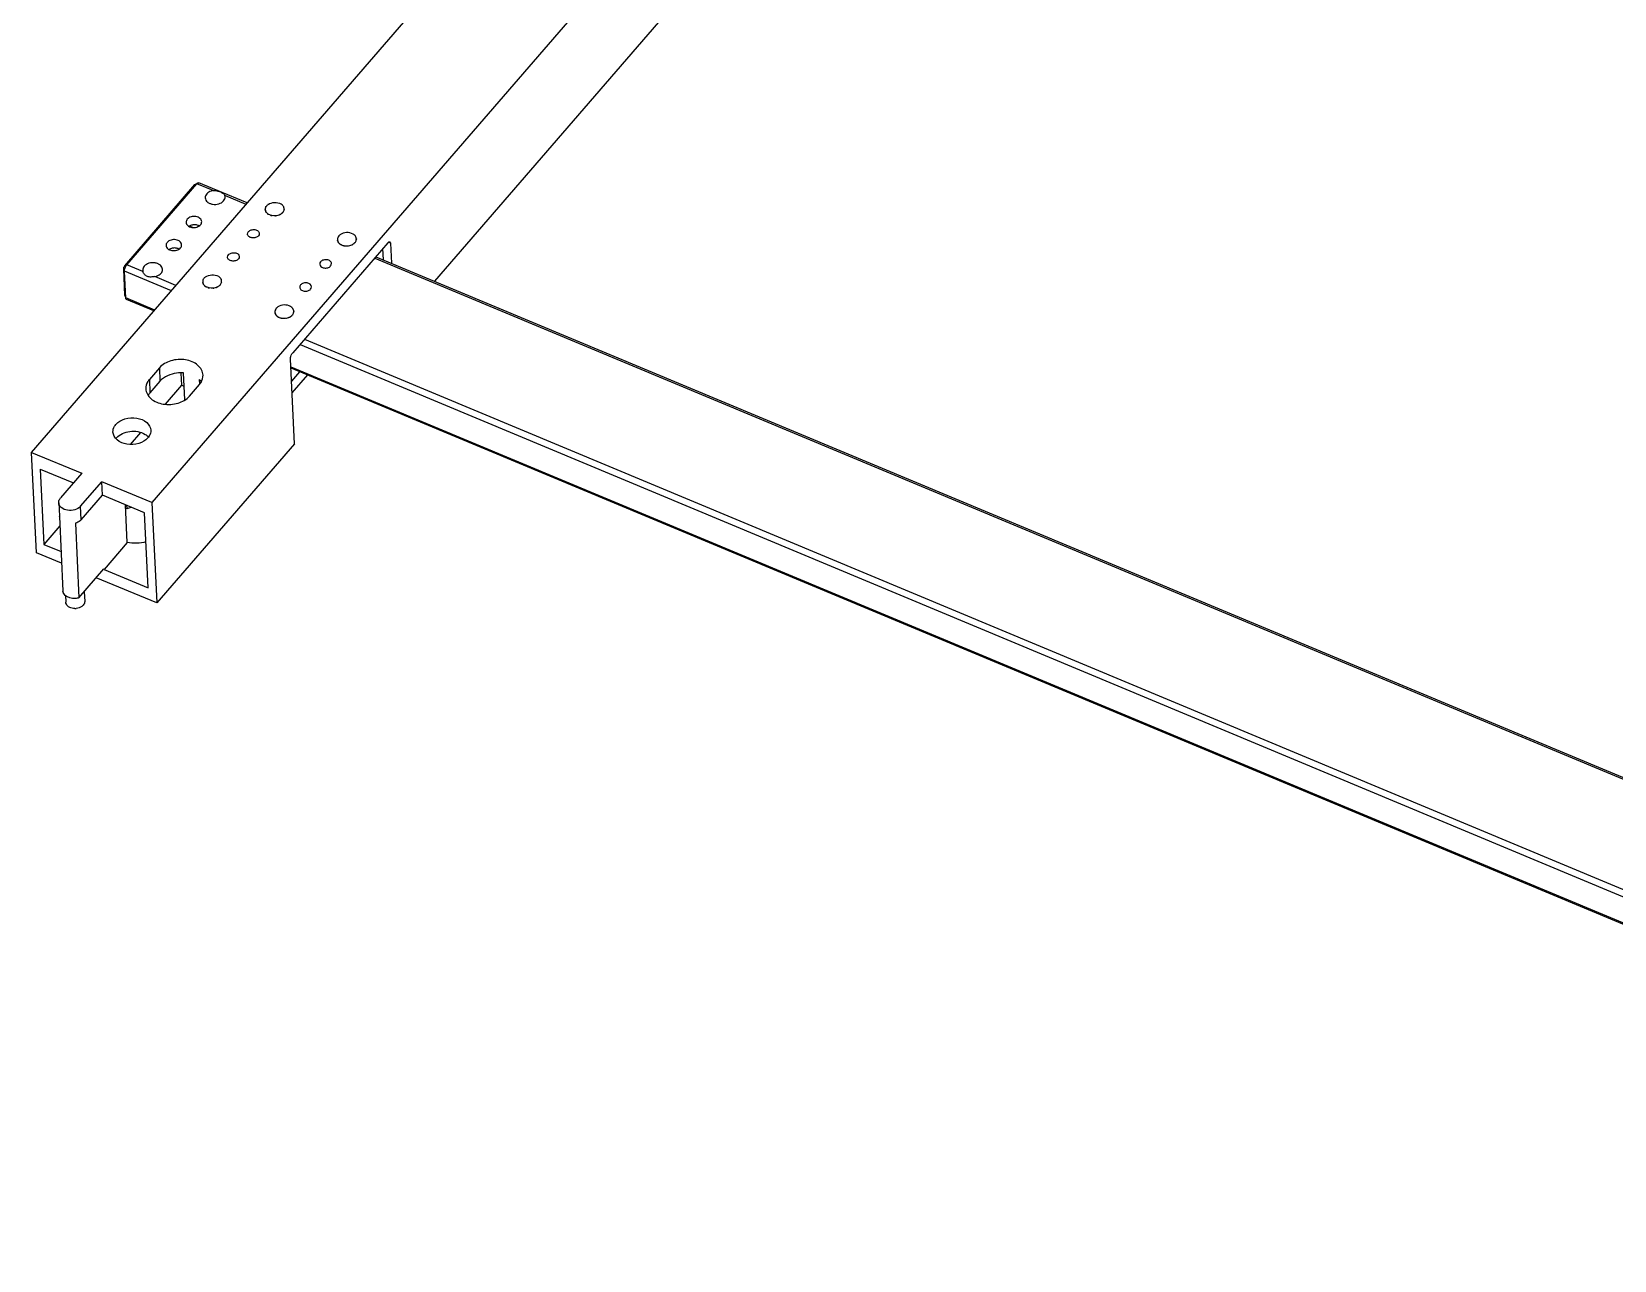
# Model space of a CAD drawing. Header units: millimetres. Extents: x 562 to 17351, y 2396 to 6995.
# Drawn here: x 6222.8 to 6390, y 2899.4 to 3029.3 of the extents above; entities that cross this region are included whole.
import ezdxf

# ---------------------------------------------------------------- set-up
doc = ezdxf.new("R2010")
doc.units = ezdxf.units.MM
doc.layers.add('02___PRT_ALL_AXES', color=7, linetype='Continuous')

msp = doc.modelspace()

# ---------------------------------------------------------------- linework, layer by layer
at = {"color": 7, "linetype": 'Continuous'}
for p, q in [((6222.751, 2984.813), (6400.632, 3190.617)), ((6413.352, 3185.307), (6235.47, 2979.504)), ((6265.36, 3002.898), (6387.402, 3144.096)), ((6232.601, 3004.545), (6240.007, 3013.114)), ((6232.805, 3004.633), (6240.211, 3013.202)), ((6240.007, 3013.114), (6240.211, 3013.202)), ((6240.064, 3013.162), (6240.323, 3013.298)), ((6241.92, 3012.489), (6240.211, 3013.202)), ((6245.535, 3011.175), (6240.42, 3013.31)), ((6247.416, 3010.466), (6247.441, 3010.472)), ((6247.441, 3010.463), (6247.416, 3010.466)), ((6247.419, 3010.435), (6247.444, 3010.442)), ((6247.445, 3010.432), (6247.419, 3010.435)), ((6247.425, 3010.404), (6247.448, 3010.411)), ((6247.45, 3010.402), (6247.425, 3010.404)), ((6247.432, 3010.373), (6247.455, 3010.381)), ((6247.458, 3010.372), (6247.432, 3010.373)), ((6247.441, 3010.342), (6247.464, 3010.351)), ((6247.467, 3010.342), (6247.441, 3010.342)), ((6247.452, 3010.311), (6247.474, 3010.321)), ((6247.478, 3010.312), (6247.452, 3010.311)), ((6247.465, 3010.282), (6247.487, 3010.292)), ((6247.491, 3010.283), (6247.465, 3010.282)), ((6247.48, 3010.252), (6247.501, 3010.263)), ((6247.505, 3010.254), (6247.48, 3010.252)), ((6247.496, 3010.223), (6247.517, 3010.235)), ((6247.522, 3010.226), (6247.496, 3010.223)), ((6247.515, 3010.195), (6247.534, 3010.207)), ((6247.54, 3010.199), (6247.515, 3010.195)), ((6247.66, 3010.04), (6247.675, 3010.055)), ((6247.684, 3010.048), (6247.66, 3010.04)), ((6247.69, 3010.017), (6247.704, 3010.033)), ((6247.713, 3010.026), (6247.69, 3010.017)), ((6247.721, 3009.995), (6247.734, 3010.011)), ((6247.744, 3010.005), (6247.721, 3009.995)), ((6248.098, 3009.838), (6248.1, 3009.856)), ((6248.112, 3009.853), (6248.098, 3009.838)), ((6248.14, 3009.829), (6248.141, 3009.847)), ((6248.538, 3009.81), (6248.529, 3009.827)), ((6248.542, 3009.828), (6248.538, 3009.81)), ((6248.582, 3009.815), (6248.572, 3009.832)), ((6248.585, 3009.833), (6248.582, 3009.815)), ((6248.96, 3009.917), (6248.941, 3009.93)), ((6248.953, 3009.935), (6248.96, 3009.917)), ((6248.998, 3009.935), (6248.978, 3009.947)), ((6248.989, 3009.952), (6248.998, 3009.935)), ((6249.267, 3010.153), (6249.284, 3010.139)), ((6249.308, 3010.166), (6249.283, 3010.171)), ((6249.29, 3010.179), (6249.308, 3010.166)), ((6249.456, 3010.465), (6249.43, 3010.462)), ((6249.432, 3010.471), (6249.456, 3010.465)), ((6249.46, 3010.497), (6249.435, 3010.493)), ((6249.436, 3010.502), (6249.46, 3010.497)), ((6249.438, 3010.564), (6249.463, 3010.56)), ((6249.463, 3010.56), (6249.438, 3010.554)), ((6249.438, 3010.533), (6249.463, 3010.528)), ((6249.463, 3010.528), (6249.438, 3010.524)), ((6239.802, 3008.587), (6239.447, 3008.736)), ((6239.969, 3008.868), (6239.855, 3008.862)), ((6237.853, 3006.419), (6237.739, 3006.414)), ((6260.395, 3006.962), (6250.344, 2995.333)), ((6255.048, 3007.28), (6255.072, 3007.287)), ((6255.073, 3007.277), (6255.048, 3007.28)), ((6255.051, 3007.249), (6255.075, 3007.256)), ((6255.076, 3007.246), (6255.051, 3007.249)), ((6255.056, 3007.218), (6255.08, 3007.225)), ((6255.082, 3007.216), (6255.056, 3007.218)), ((6255.063, 3007.187), (6255.087, 3007.195)), ((6255.089, 3007.186), (6255.063, 3007.187)), ((6255.073, 3007.156), (6255.095, 3007.165)), ((6255.098, 3007.156), (6255.073, 3007.156)), ((6255.084, 3007.125), (6255.106, 3007.135)), ((6255.109, 3007.126), (6255.084, 3007.125)), ((6255.096, 3007.096), (6255.118, 3007.106)), ((6255.122, 3007.097), (6255.096, 3007.096)), ((6255.111, 3007.066), (6255.132, 3007.077)), ((6255.137, 3007.068), (6255.111, 3007.066)), ((6255.128, 3007.037), (6255.148, 3007.049)), ((6255.153, 3007.04), (6255.128, 3007.037)), ((6255.146, 3007.009), (6255.166, 3007.021)), ((6255.172, 3007.013), (6255.146, 3007.009)), ((6255.292, 3006.854), (6255.307, 3006.869)), ((6255.315, 3006.862), (6255.292, 3006.854)), ((6255.322, 3006.831), (6255.336, 3006.847)), ((6255.345, 3006.84), (6255.322, 3006.831)), ((6255.353, 3006.809), (6255.366, 3006.825)), ((6255.375, 3006.819), (6255.353, 3006.809)), ((6255.729, 3006.652), (6255.731, 3006.67)), ((6255.744, 3006.667), (6255.729, 3006.652)), ((6255.772, 3006.643), (6255.773, 3006.661)), ((6256.169, 3006.624), (6256.16, 3006.641)), ((6256.174, 3006.642), (6256.169, 3006.624)), ((6256.214, 3006.629), (6256.204, 3006.646)), ((6256.217, 3006.647), (6256.214, 3006.629)), ((6256.591, 3006.731), (6256.573, 3006.744)), ((6256.584, 3006.749), (6256.591, 3006.731)), ((6256.629, 3006.749), (6256.61, 3006.761)), ((6256.621, 3006.766), (6256.629, 3006.749)), ((6256.898, 3006.967), (6256.915, 3006.953)), ((6256.94, 3006.98), (6256.915, 3006.985)), ((6256.922, 3006.993), (6256.94, 3006.98)), ((6257.087, 3007.279), (6257.062, 3007.276)), ((6257.063, 3007.285), (6257.087, 3007.279)), ((6257.092, 3007.311), (6257.066, 3007.307)), ((6257.067, 3007.316), (6257.092, 3007.311)), ((6257.094, 3007.342), (6257.069, 3007.338)), ((6257.07, 3007.378), (6257.095, 3007.374)), ((6257.095, 3007.374), (6257.07, 3007.368)), ((6257.07, 3007.347), (6257.094, 3007.342)), ((6259.928, 3005.166), (6259.872, 3006.356)), ((6260.677, 3006.914), (6260.42, 3007.021)), ((6260.677, 3006.914), (6260.776, 3004.812)), ((6232.601, 3004.545), (6232.805, 3004.633)), ((6234.513, 3003.92), (6232.805, 3004.633)), ((6259.131, 3005.499), (6485.93, 2910.817)), ((6232.611, 3001.387), (6232.477, 3004.215)), ((6232.477, 3004.215), (6232.557, 3003.974)), ((6232.69, 3001.145), (6232.557, 3003.974)), ((6237.52, 3001.902), (6232.557, 3003.974)), ((6240.803, 3002.816), (6240.828, 3002.822)), ((6240.829, 3002.812), (6240.803, 3002.816)), ((6240.807, 3002.784), (6240.831, 3002.791)), ((6240.832, 3002.782), (6240.807, 3002.784)), ((6240.812, 3002.753), (6240.836, 3002.761)), ((6240.838, 3002.751), (6240.812, 3002.753)), ((6240.819, 3002.722), (6240.842, 3002.73)), ((6242.843, 3002.814), (6242.817, 3002.811)), ((6242.819, 3002.821), (6242.843, 3002.814)), ((6242.848, 3002.846), (6242.822, 3002.842)), ((6242.823, 3002.852), (6242.848, 3002.846)), ((6242.825, 3002.882), (6242.85, 3002.878)), ((6242.85, 3002.878), (6242.825, 3002.873)), ((6242.826, 3002.913), (6242.851, 3002.909)), ((6242.851, 3002.909), (6242.826, 3002.904)), ((6232.611, 3001.387), (6232.69, 3001.145)), ((6232.617, 3001.348), (6232.611, 3001.387)), ((6232.617, 3001.348), (6232.703, 3001.067)), ((6232.703, 3001.067), (6232.69, 3001.145)), ((6235.759, 2999.864), (6232.69, 3001.145)), ((6240.845, 3002.721), (6240.819, 3002.722)), ((6240.828, 3002.691), (6240.851, 3002.7)), ((6240.854, 3002.691), (6240.828, 3002.691)), ((6240.839, 3002.661), (6240.862, 3002.671)), ((6240.865, 3002.662), (6240.839, 3002.661)), ((6240.852, 3002.631), (6240.874, 3002.641)), ((6240.878, 3002.632), (6240.852, 3002.631)), ((6240.867, 3002.601), (6240.888, 3002.612)), ((6240.893, 3002.604), (6240.867, 3002.601)), ((6240.884, 3002.572), (6240.904, 3002.584)), ((6240.909, 3002.576), (6240.884, 3002.572)), ((6240.902, 3002.544), (6240.922, 3002.556)), ((6240.927, 3002.548), (6240.902, 3002.544)), ((6241.048, 3002.389), (6241.062, 3002.404)), ((6241.071, 3002.397), (6241.048, 3002.389)), ((6241.078, 3002.366), (6241.091, 3002.382)), ((6241.1, 3002.375), (6241.078, 3002.366)), ((6241.109, 3002.344), (6241.121, 3002.36)), ((6241.131, 3002.354), (6241.109, 3002.344)), ((6241.485, 3002.187), (6241.487, 3002.205)), ((6241.5, 3002.203), (6241.485, 3002.187)), ((6241.527, 3002.178), (6241.528, 3002.197)), ((6241.925, 3002.16), (6241.916, 3002.177)), ((6241.929, 3002.178), (6241.925, 3002.16)), ((6241.97, 3002.164), (6241.959, 3002.181)), ((6241.973, 3002.183), (6241.97, 3002.164)), ((6242.347, 3002.267), (6242.328, 3002.279)), ((6242.34, 3002.284), (6242.347, 3002.267)), ((6242.385, 3002.284), (6242.366, 3002.296)), ((6242.377, 3002.301), (6242.385, 3002.284)), ((6242.654, 3002.502), (6242.671, 3002.488)), ((6242.695, 3002.515), (6242.671, 3002.52)), ((6242.678, 3002.528), (6242.695, 3002.515)), ((6235.68, 2999.772), (6232.762, 3000.99)), ((6248.435, 2999.63), (6248.459, 2999.636)), ((6248.46, 2999.626), (6248.435, 2999.63)), ((6248.438, 2999.598), (6248.462, 2999.605)), ((6248.464, 2999.596), (6248.438, 2999.598)), ((6248.443, 2999.567), (6248.467, 2999.575)), ((6248.469, 2999.565), (6248.443, 2999.567)), ((6248.451, 2999.536), (6248.474, 2999.544)), ((6248.477, 2999.535), (6248.451, 2999.536)), ((6248.46, 2999.505), (6248.483, 2999.514)), ((6248.486, 2999.505), (6248.46, 2999.505)), ((6248.471, 2999.475), (6248.493, 2999.485)), ((6248.497, 2999.476), (6248.471, 2999.475)), ((6248.484, 2999.445), (6248.505, 2999.455)), ((6248.51, 2999.446), (6248.484, 2999.445)), ((6248.499, 2999.415), (6248.52, 2999.427)), ((6248.524, 2999.418), (6248.499, 2999.415)), ((6248.515, 2999.386), (6248.536, 2999.398)), ((6248.541, 2999.39), (6248.515, 2999.386)), ((6250.475, 2999.629), (6250.449, 2999.625)), ((6250.451, 2999.635), (6250.475, 2999.629)), ((6250.479, 2999.66), (6250.454, 2999.656)), ((6250.455, 2999.666), (6250.479, 2999.66)), ((6250.482, 2999.692), (6250.456, 2999.687)), ((6250.457, 2999.727), (6250.482, 2999.723)), ((6250.482, 2999.723), (6250.457, 2999.718)), ((6250.457, 2999.696), (6250.482, 2999.692)), ((6248.534, 2999.358), (6248.553, 2999.37)), ((6248.559, 2999.362), (6248.534, 2999.358)), ((6248.679, 2999.203), (6248.694, 2999.218)), ((6248.703, 2999.211), (6248.679, 2999.203)), ((6248.709, 2999.18), (6248.723, 2999.196)), ((6248.732, 2999.189), (6248.709, 2999.18)), ((6248.74, 2999.158), (6248.753, 2999.175)), ((6248.763, 2999.168), (6248.74, 2999.158)), ((6249.117, 2999.001), (6249.119, 2999.02)), ((6249.131, 2999.017), (6249.117, 2999.001)), ((6249.159, 2998.992), (6249.16, 2999.011)), ((6249.557, 2998.974), (6249.548, 2998.991)), ((6249.561, 2998.992), (6249.557, 2998.974)), ((6249.601, 2998.978), (6249.591, 2998.995)), ((6249.604, 2998.997), (6249.601, 2998.978)), ((6249.978, 2999.081), (6249.96, 2999.093)), ((6249.971, 2999.098), (6249.978, 2999.081)), ((6250.016, 2999.098), (6249.997, 2999.11)), ((6250.008, 2999.115), (6250.016, 2999.098)), ((6250.286, 2999.316), (6250.303, 2999.302)), ((6250.327, 2999.329), (6250.302, 2999.334)), ((6250.309, 2999.342), (6250.327, 2999.329)), ((6251.116, 2996.226), (6477.915, 2901.544)), ((6250.519, 2985.728), (6250.096, 2994.673)), ((6236.248, 2993.754), (6235.19, 2992.53)), ((6236.248, 2993.754), (6236.315, 2992.34)), ((6238.529, 2993.199), (6238.589, 2991.921)), ((6238.934, 2990.358), (6238.799, 2993.212)), ((6250.135, 2993.863), (6476.154, 2899.506)), ((6250.141, 2993.735), (6476.075, 2899.414)), ((6251.071, 2993.346), (6250.206, 2992.345)), ((6251.9, 2993), (6250.265, 2991.108)), ((6235.19, 2992.53), (6235.257, 2991.116)), ((6236.315, 2992.34), (6235.257, 2991.116)), ((6238.589, 2991.921), (6236.862, 2989.923)), ((6238.589, 2991.921), (6238.865, 2991.806)), ((6239.43, 2990.76), (6240.488, 2991.984)), ((6240.517, 2992.036), (6240.495, 2992.504)), ((6234.268, 2986.922), (6233.172, 2985.654)), ((6223.252, 2974.206), (6222.751, 2984.813)), ((6222.751, 2984.813), (6228.05, 2982.601)), ((6250.519, 2985.728), (6235.971, 2968.896)), ((6223.665, 2983.045), (6224.041, 2975.09)), ((6223.665, 2983.045), (6227.17, 2981.582)), ((6228.05, 2982.601), (6225.802, 2980)), ((6227.922, 2979.115), (6230.17, 2981.716)), ((6230.237, 2980.302), (6230.17, 2981.716)), ((6235.47, 2979.504), (6230.17, 2981.716)), ((6225.613, 2979.498), (6225.68, 2978.084)), ((6227.989, 2977.7), (6230.237, 2980.302)), ((6234.689, 2978.443), (6230.237, 2980.302)), ((6235.47, 2979.504), (6235.971, 2968.896)), ((6225.684, 2978.038), (6225.68, 2978.084)), ((6227.989, 2977.7), (6227.922, 2979.115)), ((6232.858, 2975.278), (6232.669, 2979.286)), ((6232.837, 2978.9), (6232.822, 2979.223)), ((6235.064, 2970.488), (6234.689, 2978.443)), ((6225.731, 2977.045), (6224.041, 2975.09)), ((6227.331, 2968.314), (6227.324, 2968.314)), ((6227.455, 2968.319), (6227.462, 2968.32))]:
    msp.add_line(p, q, dxfattribs=at)
for centre, radius, start, end in [((6247.938, 3010.505), 0.499, 182.70362, 183.76088), ((6247.94, 3010.505), 0.5, 184.8492, 187.29639), ((6247.944, 3010.506), 0.504, 188.38093, 190.81467), ((6247.951, 3010.507), 0.511, 191.8912, 194.30267), ((6247.96, 3010.51), 0.521, 195.36738, 197.74841), ((6247.972, 3010.514), 0.534, 198.79784, 201.14111), ((6247.987, 3010.52), 0.549, 202.1722, 204.47138), ((6248.001, 3010.526), 0.565, 205.47862, 206.84243), ((6248.007, 3010.529), 0.572, 206.84156, 207.72775), ((6248.021, 3010.537), 0.588, 208.7186, 210.91499), ((6248.041, 3010.549), 0.612, 211.8776, 214.01752), ((6248.063, 3010.564), 0.638, 214.95446, 217.03592), ((6248.18, 3010.676), 0.8, 229.05897, 230.84816), ((6248.204, 3010.705), 0.838, 231.6298, 233.36487), ((6248.227, 3010.736), 0.877, 234.12298, 235.80633), ((6248.249, 3010.769), 0.917, 236.54202, 238.17627), ((6248.27, 3010.804), 0.957, 238.89076, 240.47866), ((6248.29, 3010.84), 0.998, 241.17321, 242.71763), ((6248.366, 3011.02), 1.193, 251.73773, 253.1084), ((6248.376, 3011.053), 1.228, 253.71038, 255.05484), ((6248.384, 3011.085), 1.261, 255.6458, 256.96677), ((6248.391, 3011.115), 1.292, 257.5479, 258.84803), ((6248.396, 3011.142), 1.319, 259.42051, 260.70241), ((6248.406, 3011.236), 1.414, 273.77358, 274.99767), ((6248.406, 3011.232), 1.41, 275.54156, 276.02977), ((6248.406, 3011.229), 1.407, 276.02968, 276.76898), ((6248.407, 3011.22), 1.398, 277.31431, 278.54755), ((6248.409, 3011.207), 1.385, 279.09621, 280.33757), ((6248.451, 3011.06), 1.232, 290.16876, 291.51087), ((6248.464, 3011.027), 1.197, 292.11175, 293.47981), ((6248.478, 3010.996), 1.163, 294.0937, 295.22513), ((6248.484, 3010.984), 1.149, 295.22676, 295.49214), ((6248.496, 3010.959), 1.122, 296.11598, 297.54432), ((6248.514, 3010.925), 1.082, 298.18534, 299.64813), ((6248.534, 3010.89), 1.042, 300.30508, 301.80523), ((6248.556, 3010.855), 1.002, 302.47941, 304.01984), ((6248.628, 3010.758), 0.881, 309.37205, 311.05061), ((6248.654, 3010.729), 0.842, 311.80653, 313.53657), ((6248.68, 3010.702), 0.804, 314.31592, 316.09986), ((6248.7, 3010.682), 0.776, 316.90799, 317.51696), ((6248.71, 3010.674), 0.763, 317.51532, 318.74638), ((6248.733, 3010.654), 0.733, 319.57273, 321.47043), ((6248.759, 3010.634), 0.7, 322.32554, 324.28222), ((6248.904, 3010.558), 0.535, 343.94598, 346.28531), ((6248.916, 3010.555), 0.522, 347.33311, 349.71085), ((6248.927, 3010.553), 0.512, 351.24568, 353.18409), ((6248.924, 3010.554), 0.515, 350.77638, 351.24701), ((6248.933, 3010.553), 0.505, 354.25872, 356.69071), ((6248.94, 3010.552), 0.499, 1.30915, 2.70358), ((6248.938, 3010.552), 0.5, 357.77466, 0.22096), ((6239.966, 3007.708), 1.16, 95.49779, 95.82075), ((6239.967, 3007.703), 1.164, 89.35401, 89.91037), ((6237.85, 3005.26), 1.16, 95.49779, 95.82075), ((6237.851, 3005.255), 1.164, 89.35401, 89.91037), ((6255.57, 3007.319), 0.499, 182.70362, 183.76088), ((6255.571, 3007.319), 0.5, 184.8492, 187.29639), ((6255.575, 3007.32), 0.504, 188.38093, 190.81467), ((6255.582, 3007.321), 0.511, 191.8912, 194.30267), ((6255.592, 3007.324), 0.521, 195.36738, 197.74841), ((6255.604, 3007.328), 0.534, 198.79784, 201.14111), ((6255.618, 3007.334), 0.549, 202.1722, 204.47138), ((6255.632, 3007.34), 0.565, 205.47861, 206.83612), ((6255.638, 3007.343), 0.572, 206.83527, 207.72776), ((6255.653, 3007.351), 0.588, 208.7186, 210.91499), ((6255.673, 3007.363), 0.612, 211.8776, 214.01752), ((6255.694, 3007.378), 0.638, 214.95446, 217.03592), ((6255.812, 3007.49), 0.8, 229.05897, 230.84816), ((6255.836, 3007.519), 0.838, 231.6298, 233.36487), ((6255.859, 3007.55), 0.877, 234.12298, 235.80633), ((6255.881, 3007.584), 0.917, 236.54202, 238.17627), ((6255.902, 3007.618), 0.957, 238.89076, 240.47866), ((6255.922, 3007.654), 0.998, 241.17321, 242.71763), ((6255.997, 3007.834), 1.193, 251.73773, 253.1084), ((6256.007, 3007.867), 1.228, 253.71038, 255.05484), ((6256.016, 3007.899), 1.261, 255.6458, 256.96677), ((6256.022, 3007.929), 1.292, 257.5479, 258.84803), ((6256.028, 3007.956), 1.319, 259.42051, 260.70241), ((6256.037, 3008.05), 1.414, 273.77358, 274.99767), ((6256.038, 3008.046), 1.41, 275.54156, 276.02699), ((6256.038, 3008.043), 1.407, 276.02689, 276.76898), ((6256.039, 3008.034), 1.398, 277.31431, 278.54755), ((6256.041, 3008.021), 1.385, 279.09621, 280.33757), ((6256.083, 3007.874), 1.232, 290.16876, 291.51087), ((6256.096, 3007.841), 1.197, 292.11175, 293.47981), ((6256.11, 3007.81), 1.163, 294.09372, 295.22009), ((6256.115, 3007.798), 1.15, 295.2217, 295.49213), ((6256.127, 3007.773), 1.122, 296.11598, 297.54432), ((6256.146, 3007.739), 1.082, 298.18534, 299.64813), ((6256.166, 3007.704), 1.042, 300.30508, 301.80523), ((6256.187, 3007.669), 1.002, 302.47941, 304.01984), ((6256.26, 3007.572), 0.881, 309.37205, 311.05061), ((6256.285, 3007.543), 0.842, 311.80653, 313.53657), ((6256.312, 3007.516), 0.804, 314.31592, 316.09986), ((6256.332, 3007.496), 0.776, 316.90799, 317.51696), ((6256.341, 3007.488), 0.763, 317.51532, 318.74638), ((6256.364, 3007.468), 0.733, 319.57273, 321.47043), ((6256.39, 3007.448), 0.7, 322.32554, 324.28222), ((6256.535, 3007.372), 0.535, 343.94598, 346.28531), ((6256.548, 3007.369), 0.522, 347.33311, 349.71085), ((6256.555, 3007.368), 0.515, 350.77638, 351.22984), ((6256.558, 3007.367), 0.512, 351.22848, 353.18406), ((6256.565, 3007.367), 0.505, 354.25872, 356.69071), ((6256.571, 3007.367), 0.499, 1.30915, 2.70358), ((6256.569, 3007.367), 0.5, 357.77466, 0.22096), ((6241.326, 3002.855), 0.499, 182.70362, 183.76088), ((6241.327, 3002.855), 0.5, 184.8492, 187.29639), ((6241.331, 3002.855), 0.504, 188.38093, 190.81467), ((6241.338, 3002.857), 0.511, 191.8912, 194.30267), ((6242.291, 3002.908), 0.535, 343.94598, 346.28531), ((6242.304, 3002.905), 0.522, 347.33311, 349.71085), ((6242.311, 3002.903), 0.515, 350.77638, 351.24701), ((6242.314, 3002.903), 0.512, 351.24568, 353.18409), ((6242.321, 3002.902), 0.505, 354.25872, 356.69071), ((6242.327, 3002.902), 0.499, 1.30915, 2.70358), ((6242.325, 3002.902), 0.5, 357.77466, 0.22096), ((6241.347, 3002.859), 0.521, 195.36738, 197.74841), ((6241.36, 3002.863), 0.534, 198.79784, 201.14111), ((6241.374, 3002.869), 0.549, 202.1722, 204.47138), ((6241.388, 3002.875), 0.565, 205.47862, 206.84243), ((6241.394, 3002.878), 0.572, 206.84156, 207.72775), ((6241.409, 3002.886), 0.588, 208.7186, 210.91499), ((6241.429, 3002.899), 0.612, 211.8776, 214.01752), ((6241.45, 3002.913), 0.638, 214.95446, 217.03592), ((6241.568, 3003.025), 0.8, 229.05897, 230.84816), ((6241.591, 3003.054), 0.838, 231.6298, 233.36487), ((6241.614, 3003.086), 0.877, 234.12298, 235.80633), ((6241.636, 3003.119), 0.917, 236.54202, 238.17627), ((6241.658, 3003.153), 0.957, 238.89076, 240.47866), ((6241.677, 3003.189), 0.998, 241.17321, 242.71763), ((6241.753, 3003.369), 1.193, 251.73773, 253.1084), ((6241.763, 3003.403), 1.228, 253.71038, 255.05484), ((6241.771, 3003.434), 1.261, 255.6458, 256.96677), ((6241.778, 3003.464), 1.292, 257.5479, 258.84803), ((6241.783, 3003.491), 1.319, 259.42051, 260.70241), ((6241.793, 3003.585), 1.414, 273.77358, 274.99767), ((6241.793, 3003.581), 1.41, 275.54156, 276.02977), ((6241.794, 3003.578), 1.407, 276.02968, 276.76898), ((6241.795, 3003.57), 1.398, 277.31431, 278.54755), ((6241.797, 3003.556), 1.385, 279.09621, 280.33757), ((6241.839, 3003.409), 1.232, 290.16876, 291.51087), ((6241.851, 3003.377), 1.197, 292.11175, 293.47981), ((6241.865, 3003.345), 1.163, 294.0937, 295.22513), ((6241.871, 3003.334), 1.149, 295.22676, 295.49214), ((6241.883, 3003.309), 1.122, 296.11598, 297.54432), ((6241.901, 3003.274), 1.082, 298.18534, 299.64813), ((6241.921, 3003.239), 1.042, 300.30508, 301.80523), ((6241.943, 3003.205), 1.002, 302.47941, 304.01984), ((6242.015, 3003.108), 0.881, 309.37205, 311.05061), ((6242.041, 3003.078), 0.842, 311.80653, 313.53657), ((6242.067, 3003.051), 0.804, 314.31592, 316.09986), ((6242.088, 3003.032), 0.776, 316.90799, 317.51696), ((6242.097, 3003.023), 0.763, 317.51532, 318.74638), ((6242.12, 3003.003), 0.733, 319.57273, 321.47043), ((6242.146, 3002.983), 0.7, 322.32554, 324.28222), ((6248.957, 2999.669), 0.499, 182.70362, 183.76088), ((6248.959, 2999.669), 0.5, 184.8492, 187.29639), ((6248.963, 2999.669), 0.504, 188.38093, 190.81467), ((6248.97, 2999.671), 0.511, 191.8912, 194.30267), ((6248.979, 2999.673), 0.521, 195.36738, 197.74841), ((6248.991, 2999.677), 0.534, 198.79784, 201.14111), ((6249.005, 2999.683), 0.549, 202.1722, 204.47138), ((6249.019, 2999.689), 0.565, 205.47861, 206.83612), ((6249.025, 2999.692), 0.572, 206.83527, 207.72776), ((6249.04, 2999.7), 0.588, 208.7186, 210.91499), ((6249.06, 2999.713), 0.612, 211.8776, 214.01752), ((6249.778, 2999.797), 0.7, 322.32554, 324.28222), ((6249.923, 2999.722), 0.535, 343.94598, 346.28531), ((6249.935, 2999.719), 0.522, 347.33311, 349.71085), ((6249.946, 2999.717), 0.512, 351.22848, 353.18406), ((6249.943, 2999.717), 0.515, 350.77638, 351.22984), ((6249.952, 2999.716), 0.505, 354.25872, 356.69071), ((6249.958, 2999.716), 0.499, 1.30915, 2.70358), ((6249.957, 2999.716), 0.5, 357.77466, 0.22096), ((6249.082, 2999.727), 0.638, 214.95446, 217.03592), ((6249.199, 2999.839), 0.8, 229.05897, 230.84816), ((6249.223, 2999.868), 0.838, 231.6298, 233.36487), ((6249.246, 2999.9), 0.877, 234.12298, 235.80633), ((6249.268, 2999.933), 0.917, 236.54202, 238.17627), ((6249.289, 2999.967), 0.957, 238.89076, 240.47866), ((6249.309, 3000.003), 0.998, 241.17321, 242.71763), ((6249.385, 3000.183), 1.193, 251.73773, 253.1084), ((6249.395, 3000.217), 1.228, 253.71038, 255.05484), ((6249.403, 3000.248), 1.261, 255.6458, 256.96677), ((6249.41, 3000.278), 1.292, 257.5479, 258.84803), ((6249.415, 3000.305), 1.319, 259.42051, 260.70241), ((6249.424, 3000.399), 1.414, 273.77358, 274.99767), ((6249.425, 3000.395), 1.41, 275.54156, 276.02699), ((6249.425, 3000.392), 1.407, 276.02689, 276.76898), ((6249.426, 3000.384), 1.398, 277.31431, 278.54755), ((6249.428, 3000.37), 1.385, 279.09621, 280.33757), ((6249.47, 3000.223), 1.232, 290.16876, 291.51087), ((6249.483, 3000.191), 1.197, 292.11175, 293.47981), ((6249.497, 3000.159), 1.163, 294.09372, 295.22009), ((6249.502, 3000.148), 1.15, 295.2217, 295.49213), ((6249.515, 3000.123), 1.122, 296.11598, 297.54432), ((6249.533, 3000.088), 1.082, 298.18534, 299.64813), ((6249.553, 3000.053), 1.042, 300.30508, 301.80523), ((6249.575, 3000.019), 1.002, 302.47941, 304.01984), ((6249.647, 2999.922), 0.881, 309.37205, 311.05061), ((6249.673, 2999.892), 0.842, 311.80653, 313.53657), ((6249.699, 2999.865), 0.804, 314.31592, 316.09986), ((6249.719, 2999.846), 0.776, 316.90799, 317.51696), ((6249.728, 2999.837), 0.763, 317.51532, 318.74638), ((6249.752, 2999.817), 0.733, 319.57273, 321.47043), ((6233.893, 2974.403), 4.62, 103.215, 105.19417), ((6232.1, 2982.049), 3.234, 283.16697, 291.11648), ((6227.327, 2969.736), 1.422, 269.88049, 271.65739), ((6227.327, 2969.724), 1.411, 271.65223, 275.46756)]:
    msp.add_arc(centre, radius, start, end, dxfattribs=at)
for points, knots in [([(6240.007, 3013.114), (6240.012, 3013.119), (6240.029, 3013.137), (6240.048, 3013.153), (6240.064, 3013.162)], [0, 0, 0, 0, 0.2842595, 1, 1, 1, 1]), ([(6240.211, 3013.202), (6240.22, 3013.213), (6240.254, 3013.249), (6240.292, 3013.281), (6240.323, 3013.298)], [0, 0, 0, 0, 0.2845466, 1, 1, 1, 1]), ([(6240.323, 3013.298), (6240.332, 3013.302), (6240.362, 3013.316), (6240.399, 3013.319), (6240.42, 3013.31)], [0, 0, 0, 0, 0.2939058, 1, 1, 1, 1]), ([(6239.849, 3008.862), (6239.806, 3008.857), (6239.645, 3008.832), (6239.488, 3008.771), (6239.387, 3008.704)], [0, 0, 0, 0, 0.260599, 1, 1, 1, 1]), ([(6240.451, 3008.754), (6240.417, 3008.772), (6240.268, 3008.838), (6240.104, 3008.866), (6239.98, 3008.868)], [0, 0, 0, 0, 0.2386502, 1, 1, 1, 1]), ([(6237.733, 3006.413), (6237.69, 3006.409), (6237.529, 3006.384), (6237.372, 3006.322), (6237.271, 3006.256)], [0, 0, 0, 0, 0.260599, 1, 1, 1, 1]), ([(6238.335, 3006.305), (6238.301, 3006.324), (6238.152, 3006.39), (6237.988, 3006.418), (6237.864, 3006.419)], [0, 0, 0, 0, 0.2386502, 1, 1, 1, 1]), ([(6260.395, 3006.962), (6260.413, 3006.982), (6260.466, 3007.038), (6260.556, 3007.09), (6260.605, 3007.07)], [0, 0, 0, 0, 0.3379084, 1, 1, 1, 1]), ([(6260.605, 3007.07), (6260.641, 3007.054), (6260.67, 3006.989), (6260.676, 3006.933), (6260.677, 3006.914)], [0, 0, 0, 0, 0.6777939, 1, 1, 1, 1]), ([(6232.477, 3004.215), (6232.476, 3004.242), (6232.483, 3004.3), (6232.516, 3004.414), (6232.561, 3004.499), (6232.601, 3004.545)], [0, 0, 0, 0, 0.222461, 0.4855955, 1, 1, 1, 1]), ([(6232.557, 3003.974), (6232.554, 3004.027), (6232.568, 3004.143), (6232.619, 3004.317), (6232.697, 3004.486), (6232.767, 3004.589), (6232.805, 3004.633)], [0, 0, 0, 0, 0.2220414, 0.4846954, 0.7554873, 1, 1, 1, 1]), ([(6232.762, 3000.99), (6232.749, 3000.995), (6232.722, 3001.018), (6232.708, 3001.049), (6232.703, 3001.067)], [0, 0, 0, 0, 0.4510447, 1, 1, 1, 1]), ([(6240.865, 2992.987), (6240.847, 2993.374), (6240.341, 2994.206), (6238.98, 2994.701), (6237.48, 2994.62), (6236.556, 2994.11), (6236.248, 2993.754)], [0, 0, 0, 0, 0.2083059, 0.4651941, 0.7465445, 1, 1, 1, 1]), ([(6250.096, 2994.673), (6250.094, 2994.726), (6250.122, 2994.963), (6250.224, 2995.193), (6250.344, 2995.333)], [0, 0, 0, 0, 0.2233808, 1, 1, 1, 1]), ([(6238.799, 2993.212), (6238.559, 2993.231), (6237.67, 2993.213), (6236.742, 2992.834), (6236.315, 2992.34)], [0, 0, 0, 0, 0.2692552, 1, 1, 1, 1]), ([(6240.488, 2991.984), (6240.551, 2992.058), (6240.767, 2992.348), (6240.878, 2992.722), (6240.865, 2992.987)], [0, 0, 0, 0, 0.2673484, 1, 1, 1, 1]), ([(6235.19, 2992.53), (6235.127, 2992.457), (6234.911, 2992.167), (6234.8, 2991.792), (6234.813, 2991.527)], [0, 0, 0, 0, 0.2673484, 1, 1, 1, 1]), ([(6234.813, 2991.527), (6234.831, 2991.141), (6235.338, 2990.309), (6236.698, 2989.814), (6238.198, 2989.894), (6239.122, 2990.404), (6239.43, 2990.76)], [0, 0, 0, 0, 0.2083059, 0.4651941, 0.7465445, 1, 1, 1, 1]), ([(6225.613, 2979.498), (6225.607, 2979.631), (6225.663, 2979.818), (6225.77, 2979.963), (6225.802, 2980)], [0, 0, 0, 0, 0.7329131, 1, 1, 1, 1]), ([(6227.922, 2979.115), (6227.768, 2978.937), (6227.306, 2978.682), (6226.556, 2978.642), (6225.876, 2978.889), (6225.623, 2979.305), (6225.613, 2979.498)], [0, 0, 0, 0, 0.2534789, 0.5348063, 0.7917086, 1, 1, 1, 1]), ([(6227.989, 2977.7), (6227.952, 2977.658), (6227.78, 2977.491), (6227.556, 2977.382), (6227.38, 2977.33)], [0, 0, 0, 0, 0.2324633, 1, 1, 1, 1]), ([(6227.033, 2968.345), (6226.859, 2968.383), (6226.545, 2968.514), (6226.368, 2968.828), (6226.361, 2968.973)], [0, 0, 0, 0, 0.5495458, 1, 1, 1, 1]), ([(6228.207, 2968.667), (6228.166, 2968.618), (6227.957, 2968.432), (6227.675, 2968.34), (6227.462, 2968.32)], [0, 0, 0, 0, 0.2289477, 1, 1, 1, 1])]:
    msp.add_open_spline(points, degree=3, knots=knots, dxfattribs=at)
for points in [[(6235.257, 2991.116), (6235.177, 2991.024), (6235.107, 2990.924), (6235.049, 2990.817)], [(6240.677, 2992.288), (6240.623, 2992.364), (6240.561, 2992.437), (6240.495, 2992.504)], [(6234.835, 2975.351), (6234.195, 2975.193), (6233.508, 2975.167), (6232.858, 2975.278)], [(6227.324, 2968.314), (6227.226, 2968.314), (6227.128, 2968.324), (6227.033, 2968.345)], [(6228.358, 2969.068), (6228.365, 2968.925), (6228.301, 2968.775), (6228.207, 2968.667)]]:
    msp.add_open_spline(points, degree=3, dxfattribs=at)
at = {"layer": '02___PRT_ALL_AXES', "color": 7, "linetype": 'Continuous'}
for p, q in [((6243.195, 3011.819), (6243.166, 3011.968)), ((6245.411, 3011.031), (6243.166, 3011.968)), ((6249.143, 3011.047), (6249.233, 3010.977)), ((6259.007, 3005.355), (6485.806, 2910.673)), ((6234.485, 3004.069), (6234.513, 3003.92)), ((6238.005, 3002.462), (6235.76, 3003.4)), ((6242.531, 3003.396), (6242.62, 3003.326)), ((6251.601, 2996.787), (6478.4, 2902.105)), ((6225.684, 2978.038), (6226.056, 2970.153)), ((6227.38, 2977.33), (6227.752, 2969.445)), ((6224.041, 2975.09), (6225.859, 2974.331)), ((6232.858, 2975.278), (6230.401, 2972.435)), ((6225.918, 2973.093), (6223.252, 2974.206)), ((6227.752, 2969.445), (6230.397, 2972.505)), ((6235.971, 2968.896), (6229.583, 2971.563)), ((6230.401, 2972.435), (6230.397, 2972.505)), ((6230.401, 2972.435), (6235.064, 2970.488)), ((6226.326, 2969.707), (6226.361, 2968.973)), ((6228.31, 2970.09), (6228.358, 2969.068))]:
    msp.add_line(p, q, dxfattribs=at)
for centre, radius, start, end in [((6247.938, 3010.505), 0.498, 177.59256, 182.73221), ((6247.94, 3010.505), 0.5, 171.15205, 177.58743), ((6247.942, 3010.506), 0.503, 182.74417, 191.24952), ((6247.954, 3010.503), 0.515, 166.76129, 171.1431), ((6247.957, 3010.509), 0.518, 191.25276, 198.4522), ((6247.981, 3010.497), 0.542, 161.35381, 166.75054), ((6247.981, 3010.517), 0.543, 198.47129, 206.91711), ((6248.007, 3010.488), 0.57, 158.06664, 161.37), ((6248.3, 3010.235), 0.962, 125.12994, 127.52748), ((6248.385, 3011.09), 1.267, 256.96049, 258.8102), ((6248.491, 3010.967), 1.131, 294.19616, 296.19756), ((6248.634, 3010.296), 0.908, 55.83765, 59.12823), ((6248.725, 3010.414), 0.759, 45.06242, 47.92357), ((6248.754, 3010.443), 0.717, 40.80384, 45.07563), ((6248.895, 3010.54), 0.545, 21.49673, 24.96055), ((6248.907, 3010.545), 0.532, 17.9648, 21.49619), ((6248.922, 3010.549), 0.516, 10.61298, 17.98091), ((6248.925, 3010.555), 0.514, 347.06197, 351.14525), ((6248.936, 3010.552), 0.502, 2.74188, 10.60648), ((6248.939, 3010.552), 0.5, 351.14987, 358.8357), ((6248.94, 3010.552), 0.498, 358.84196, 2.73198), ((6255.932, 3007.049), 0.962, 125.12994, 127.52748), ((6256.25, 3007.086), 0.936, 57.72933, 59.98485), ((6256.356, 3007.228), 0.759, 45.06242, 47.92357), ((6256.386, 3007.257), 0.717, 40.80384, 45.07563), ((6255.569, 3007.319), 0.498, 177.59256, 182.73221), ((6255.571, 3007.319), 0.5, 171.15205, 177.58743), ((6255.574, 3007.32), 0.503, 182.74417, 191.24952), ((6255.586, 3007.317), 0.515, 166.76129, 171.1431), ((6255.588, 3007.323), 0.518, 191.25276, 198.4522), ((6255.623, 3007.308), 0.553, 158.01206, 166.69969), ((6255.612, 3007.331), 0.543, 198.47129, 206.91711), ((6256.017, 3007.904), 1.267, 256.96049, 258.8102), ((6256.122, 3007.781), 1.131, 294.19616, 296.19756), ((6256.527, 3007.354), 0.545, 21.49673, 24.96055), ((6256.539, 3007.359), 0.532, 17.9648, 21.49619), ((6256.554, 3007.363), 0.516, 10.61298, 17.98091), ((6256.556, 3007.369), 0.514, 347.06197, 351.14525), ((6256.568, 3007.366), 0.502, 2.74188, 10.60648), ((6256.57, 3007.366), 0.5, 351.14987, 358.8357), ((6256.572, 3007.366), 0.498, 358.84196, 2.73198), ((6241.327, 3002.855), 0.5, 171.15205, 177.58743), ((6241.325, 3002.855), 0.498, 177.59256, 182.73221), ((6241.33, 3002.855), 0.503, 182.74417, 191.24952), ((6241.341, 3002.852), 0.515, 166.76129, 171.1431), ((6241.344, 3002.858), 0.518, 191.25276, 198.4522), ((6241.368, 3002.846), 0.542, 161.35381, 166.75054), ((6241.394, 3002.837), 0.57, 158.06664, 161.37), ((6241.687, 3002.584), 0.962, 125.12994, 127.52748), ((6242.021, 3002.645), 0.908, 55.83765, 59.12823), ((6242.112, 3002.763), 0.759, 45.06242, 47.92357), ((6242.142, 3002.793), 0.717, 40.80384, 45.07563), ((6242.283, 3002.889), 0.545, 21.49673, 24.96055), ((6242.295, 3002.894), 0.532, 17.9648, 21.49619), ((6242.31, 3002.899), 0.516, 10.61298, 17.98091), ((6242.312, 3002.904), 0.514, 347.06197, 351.14525), ((6242.323, 3002.901), 0.502, 2.74188, 10.60648), ((6242.326, 3002.902), 0.5, 351.14987, 358.8357), ((6242.328, 3002.902), 0.498, 358.84196, 2.73198), ((6241.368, 3002.866), 0.543, 198.47129, 206.91711), ((6241.773, 3003.44), 1.267, 256.96049, 258.8102), ((6241.878, 3003.317), 1.131, 294.19616, 296.19756), ((6248.956, 2999.669), 0.498, 177.59256, 182.73221), ((6248.959, 2999.669), 0.5, 171.15205, 177.58743), ((6248.961, 2999.669), 0.503, 182.74417, 191.24952), ((6248.973, 2999.666), 0.515, 166.76129, 171.1431), ((6248.976, 2999.672), 0.518, 191.25276, 198.4522), ((6249.01, 2999.657), 0.553, 158.01206, 166.69969), ((6249, 2999.68), 0.543, 198.47129, 206.91711), ((6249.319, 2999.398), 0.962, 125.12994, 127.52748), ((6249.638, 2999.435), 0.936, 57.72933, 59.98485), ((6249.743, 2999.577), 0.759, 45.06242, 47.92357), ((6249.773, 2999.607), 0.717, 40.80384, 45.07563), ((6249.914, 2999.703), 0.545, 21.49673, 24.96055), ((6249.926, 2999.708), 0.532, 17.9648, 21.49619), ((6249.941, 2999.713), 0.516, 10.61298, 17.98091), ((6249.943, 2999.718), 0.514, 347.06197, 351.14525), ((6249.955, 2999.715), 0.502, 2.74188, 10.60648), ((6249.958, 2999.716), 0.5, 351.14987, 358.8357), ((6249.959, 2999.716), 0.498, 358.84196, 2.73198), ((6249.404, 3000.254), 1.267, 256.96049, 258.8102), ((6249.509, 3000.131), 1.131, 294.19616, 296.19756), ((6232.799, 2985.409), 1.436, 139.14777, 142.94234), ((6226.67, 2970.228), 0.618, 186.9544, 190.25743)]:
    msp.add_arc(centre, radius, start, end, dxfattribs=at)
for points, knots in [([(6241.256, 3012.141), (6241.204, 3012.081), (6241.12, 3011.949), (6241.094, 3011.793), (6241.097, 3011.72)], [0, 0, 0, 0, 0.5185325, 1, 1, 1, 1]), ([(6241.097, 3011.72), (6241.101, 3011.641), (6241.149, 3011.475), (6241.322, 3011.27), (6241.573, 3011.12), (6241.877, 3011.033), (6242.206, 3011.018), (6242.619, 3011.09), (6242.907, 3011.248), (6243.036, 3011.398)], [0, 0, 0, 0, 0.1010396, 0.2109287, 0.333711, 0.467985, 0.6086161, 0.7487282, 1, 1, 1, 1]), ([(6241.92, 3012.489), (6241.853, 3012.477), (6241.609, 3012.415), (6241.376, 3012.281), (6241.256, 3012.141)], [0, 0, 0, 0, 0.2700126, 1, 1, 1, 1]), ([(6241.92, 3012.489), (6242.053, 3012.513), (6242.263, 3012.492), (6242.52, 3012.415), (6242.7, 3012.345), (6242.861, 3012.273), (6242.997, 3012.195), (6243.106, 3012.096), (6243.151, 3012.012), (6243.166, 3011.968)], [0, 0, 0, 0, 0.2864111, 0.4304106, 0.5689061, 0.6942847, 0.8034393, 0.9014237, 1, 1, 1, 1]), ([(6243.036, 3011.398), (6243.088, 3011.458), (6243.172, 3011.59), (6243.198, 3011.746), (6243.195, 3011.819)], [0, 0, 0, 0, 0.5185327, 1, 1, 1, 1]), ([(6239.198, 3009.46), (6239.157, 3009.413), (6239.092, 3009.309), (6239.071, 3009.187), (6239.074, 3009.129)], [0, 0, 0, 0, 0.5185412, 1, 1, 1, 1]), ([(6240.722, 3009.207), (6240.719, 3009.27), (6240.681, 3009.4), (6240.545, 3009.56), (6240.348, 3009.679), (6240.109, 3009.747), (6239.85, 3009.759), (6239.526, 3009.702), (6239.3, 3009.578), (6239.198, 3009.46)], [0, 0, 0, 0, 0.1010398, 0.2109298, 0.3337112, 0.4679854, 0.6086167, 0.7487287, 1, 1, 1, 1]), ([(6239.074, 3009.129), (6239.077, 3009.067), (6239.114, 3008.937), (6239.251, 3008.776), (6239.448, 3008.658), (6239.686, 3008.59), (6239.945, 3008.578), (6240.269, 3008.634), (6240.496, 3008.759), (6240.597, 3008.876)], [0, 0, 0, 0, 0.1010398, 0.2109298, 0.3337112, 0.4679854, 0.6086167, 0.7487287, 1, 1, 1, 1]), ([(6240.597, 3008.876), (6240.638, 3008.923), (6240.704, 3009.027), (6240.725, 3009.149), (6240.722, 3009.207)], [0, 0, 0, 0, 0.5185412, 1, 1, 1, 1]), ([(6246.721, 3007.706), (6246.644, 3007.617), (6246.413, 3007.49), (6246.038, 3007.47), (6245.698, 3007.594), (6245.571, 3007.802), (6245.566, 3007.898)], [0, 0, 0, 0, 0.2535106, 0.5348291, 0.7917086, 1, 1, 1, 1]), ([(6245.661, 3008.149), (6245.738, 3008.238), (6245.969, 3008.365), (6246.344, 3008.385), (6246.684, 3008.262), (6246.81, 3008.054), (6246.815, 3007.957)], [0, 0, 0, 0, 0.2535106, 0.5348291, 0.7917086, 1, 1, 1, 1]), ([(6237.082, 3007.012), (6237.041, 3006.965), (6236.976, 3006.861), (6236.955, 3006.739), (6236.958, 3006.681)], [0, 0, 0, 0, 0.5185412, 1, 1, 1, 1]), ([(6236.958, 3006.681), (6236.961, 3006.619), (6236.998, 3006.489), (6237.134, 3006.328), (6237.332, 3006.209), (6237.57, 3006.142), (6237.829, 3006.13), (6238.153, 3006.186), (6238.38, 3006.311), (6238.481, 3006.428)], [0, 0, 0, 0, 0.1010398, 0.2109298, 0.3337112, 0.4679854, 0.6086167, 0.7487287, 1, 1, 1, 1]), ([(6238.606, 3006.759), (6238.603, 3006.821), (6238.565, 3006.951), (6238.429, 3007.112), (6238.232, 3007.231), (6237.993, 3007.299), (6237.734, 3007.31), (6237.41, 3007.254), (6237.184, 3007.13), (6237.082, 3007.012)], [0, 0, 0, 0, 0.1010398, 0.2109298, 0.3337112, 0.4679854, 0.6086167, 0.7487287, 1, 1, 1, 1]), ([(6238.481, 3006.428), (6238.522, 3006.475), (6238.588, 3006.579), (6238.608, 3006.701), (6238.606, 3006.759)], [0, 0, 0, 0, 0.5185412, 1, 1, 1, 1]), ([(6234.643, 3004.491), (6234.591, 3004.431), (6234.508, 3004.298), (6234.481, 3004.143), (6234.485, 3004.069)], [0, 0, 0, 0, 0.5185327, 1, 1, 1, 1]), ([(6236.582, 3004.168), (6236.578, 3004.248), (6236.531, 3004.413), (6236.357, 3004.618), (6236.106, 3004.769), (6235.803, 3004.855), (6235.473, 3004.87), (6235.06, 3004.799), (6234.772, 3004.64), (6234.643, 3004.491)], [0, 0, 0, 0, 0.1010396, 0.2109287, 0.333711, 0.467985, 0.6086161, 0.7487282, 1, 1, 1, 1]), ([(6244.605, 3005.258), (6244.528, 3005.169), (6244.296, 3005.042), (6243.922, 3005.022), (6243.581, 3005.145), (6243.455, 3005.353), (6243.45, 3005.45)], [0, 0, 0, 0, 0.2535106, 0.5348291, 0.7917086, 1, 1, 1, 1]), ([(6243.545, 3005.701), (6243.622, 3005.79), (6243.853, 3005.917), (6244.228, 3005.937), (6244.568, 3005.813), (6244.694, 3005.605), (6244.699, 3005.509)], [0, 0, 0, 0, 0.2535106, 0.5348291, 0.7917086, 1, 1, 1, 1]), ([(6253.198, 3004.712), (6253.203, 3004.616), (6253.329, 3004.408), (6253.669, 3004.284), (6254.044, 3004.304), (6254.275, 3004.431), (6254.352, 3004.52)], [0, 0, 0, 0, 0.2082914, 0.4651709, 0.7464894, 1, 1, 1, 1]), ([(6254.447, 3004.771), (6254.442, 3004.868), (6254.315, 3005.076), (6253.975, 3005.2), (6253.6, 3005.179), (6253.369, 3005.052), (6253.292, 3004.963)], [0, 0, 0, 0, 0.2082914, 0.4651709, 0.7464894, 1, 1, 1, 1]), ([(6235.76, 3003.4), (6235.627, 3003.376), (6235.429, 3003.34), (6235.165, 3003.348), (6234.919, 3003.413), (6234.716, 3003.572), (6234.58, 3003.766), (6234.531, 3003.869), (6234.513, 3003.92)], [0, 0, 0, 0, 0.2704457, 0.3998247, 0.5260257, 0.7734122, 0.8924108, 1, 1, 1, 1]), ([(6235.76, 3003.4), (6235.827, 3003.412), (6236.071, 3003.473), (6236.303, 3003.608), (6236.424, 3003.747)], [0, 0, 0, 0, 0.2700126, 1, 1, 1, 1]), ([(6236.424, 3003.747), (6236.476, 3003.807), (6236.559, 3003.939), (6236.586, 3004.095), (6236.582, 3004.168)], [0, 0, 0, 0, 0.5185325, 1, 1, 1, 1]), ([(6252.33, 3002.323), (6252.326, 3002.419), (6252.199, 3002.628), (6251.859, 3002.751), (6251.484, 3002.731), (6251.253, 3002.604), (6251.176, 3002.515)], [0, 0, 0, 0, 0.2082914, 0.4651709, 0.7464894, 1, 1, 1, 1]), ([(6251.082, 3002.264), (6251.086, 3002.167), (6251.213, 3001.959), (6251.553, 3001.836), (6251.928, 3001.856), (6252.159, 3001.983), (6252.236, 3002.072)], [0, 0, 0, 0, 0.2082914, 0.4651709, 0.7464894, 1, 1, 1, 1]), ([(6231.345, 2986.961), (6231.335, 2987.173), (6231.423, 2987.472), (6231.596, 2987.704), (6231.647, 2987.763)], [0, 0, 0, 0, 0.7326516, 1, 1, 1, 1]), ([(6231.647, 2987.763), (6231.893, 2988.048), (6232.632, 2988.456), (6233.832, 2988.52), (6234.92, 2988.124), (6235.326, 2987.458), (6235.34, 2987.149)], [0, 0, 0, 0, 0.2534555, 0.5348059, 0.7916941, 1, 1, 1, 1]), ([(6235.038, 2986.347), (6234.792, 2986.062), (6234.053, 2985.654), (6232.853, 2985.59), (6231.764, 2985.986), (6231.359, 2986.652), (6231.345, 2986.961)], [0, 0, 0, 0, 0.2534555, 0.5348059, 0.7916941, 1, 1, 1, 1]), ([(6231.713, 2986.349), (6232.056, 2986.745), (6233.142, 2987.195), (6234.278, 2987.01), (6234.746, 2986.723)], [0, 0, 0, 0, 0.4887482, 1, 1, 1, 1]), ([(6235.34, 2987.149), (6235.35, 2986.937), (6235.262, 2986.638), (6235.089, 2986.406), (6235.038, 2986.347)], [0, 0, 0, 0, 0.7326516, 1, 1, 1, 1]), ([(6227.752, 2969.445), (6227.625, 2969.407), (6227.136, 2969.322), (6226.581, 2969.453), (6226.309, 2969.698)], [0, 0, 0, 0, 0.2654369, 1, 1, 1, 1])]:
    msp.add_open_spline(points, degree=3, knots=knots, dxfattribs=at)
for points in [[(6247.746, 3011.022), (6248.115, 3011.281), (6248.712, 3011.307), (6249.099, 3011.075)], [(6247.478, 3010.701), (6247.505, 3010.767), (6247.544, 3010.829), (6247.591, 3010.883)], [(6247.735, 3010.011), (6247.637, 3010.077), (6247.55, 3010.166), (6247.497, 3010.271)], [(6247.591, 3010.883), (6247.628, 3010.925), (6247.669, 3010.964), (6247.714, 3010.998)], [(6248.1, 3009.856), (6247.971, 3009.886), (6247.844, 3009.937), (6247.735, 3010.011)], [(6248.954, 3009.935), (6248.705, 3009.824), (6248.407, 3009.795), (6248.14, 3009.848)], [(6249.287, 3010.175), (6249.206, 3010.081), (6249.101, 3010.007), (6248.99, 3009.952)], [(6249.426, 3010.44), (6249.403, 3010.342), (6249.352, 3010.25), (6249.287, 3010.175)], [(6249.297, 3010.911), (6249.334, 3010.869), (6249.366, 3010.821), (6249.389, 3010.77)], [(6245.566, 3007.898), (6245.562, 3007.987), (6245.602, 3008.081), (6245.661, 3008.149)], [(6246.815, 3007.957), (6246.819, 3007.868), (6246.779, 3007.774), (6246.721, 3007.706)], [(6255.345, 3007.812), (6255.301, 3007.778), (6255.259, 3007.739), (6255.223, 3007.697)], [(6256.719, 3007.896), (6256.331, 3008.12), (6255.744, 3008.093), (6255.378, 3007.836)], [(6256.865, 3007.791), (6256.829, 3007.823), (6256.791, 3007.852), (6256.75, 3007.877)], [(6255.223, 3007.697), (6255.176, 3007.643), (6255.137, 3007.581), (6255.11, 3007.515)], [(6255.128, 3007.085), (6255.181, 3006.98), (6255.269, 3006.891), (6255.366, 3006.825)], [(6255.366, 3006.825), (6255.475, 3006.751), (6255.602, 3006.7), (6255.731, 3006.67)], [(6255.771, 3006.662), (6256.039, 3006.609), (6256.337, 3006.638), (6256.586, 3006.75)], [(6256.621, 3006.766), (6256.732, 3006.821), (6256.838, 3006.895), (6256.918, 3006.989)], [(6256.918, 3006.989), (6256.984, 3007.064), (6257.035, 3007.156), (6257.057, 3007.254)], [(6257.021, 3007.584), (6256.997, 3007.635), (6256.965, 3007.683), (6256.928, 3007.726)], [(6243.45, 3005.45), (6243.446, 3005.539), (6243.486, 3005.633), (6243.545, 3005.701)], [(6244.699, 3005.509), (6244.703, 3005.42), (6244.663, 3005.326), (6244.605, 3005.258)], [(6253.292, 3004.963), (6253.234, 3004.895), (6253.194, 3004.801), (6253.198, 3004.712)], [(6254.352, 3004.52), (6254.411, 3004.588), (6254.451, 3004.682), (6254.447, 3004.771)], [(6240.866, 3003.05), (6240.892, 3003.116), (6240.932, 3003.178), (6240.978, 3003.232)], [(6240.978, 3003.232), (6241.015, 3003.275), (6241.057, 3003.313), (6241.101, 3003.347)], [(6241.134, 3003.371), (6241.503, 3003.631), (6242.099, 3003.656), (6242.487, 3003.424)], [(6242.813, 3002.789), (6242.791, 3002.692), (6242.739, 3002.6), (6242.674, 3002.524)], [(6242.684, 3003.261), (6242.721, 3003.218), (6242.753, 3003.17), (6242.777, 3003.119)], [(6241.122, 3002.36), (6241.025, 3002.426), (6240.937, 3002.516), (6240.884, 3002.62)], [(6241.487, 3002.205), (6241.358, 3002.235), (6241.231, 3002.286), (6241.122, 3002.36)], [(6242.341, 3002.285), (6242.092, 3002.173), (6241.795, 3002.144), (6241.527, 3002.197)], [(6242.674, 3002.524), (6242.593, 3002.431), (6242.488, 3002.356), (6242.377, 3002.302)], [(6251.176, 3002.515), (6251.118, 3002.447), (6251.078, 3002.353), (6251.082, 3002.264)], [(6252.236, 3002.072), (6252.295, 3002.14), (6252.335, 3002.234), (6252.33, 3002.323)], [(6248.61, 3000.046), (6248.563, 2999.992), (6248.524, 2999.93), (6248.497, 2999.864)], [(6248.516, 2999.434), (6248.569, 2999.33), (6248.656, 2999.24), (6248.753, 2999.174)], [(6248.733, 3000.161), (6248.688, 3000.127), (6248.647, 3000.089), (6248.61, 3000.046)], [(6250.106, 3000.245), (6249.719, 3000.469), (6249.131, 3000.443), (6248.765, 3000.185)], [(6250.252, 3000.14), (6250.216, 3000.172), (6250.178, 3000.201), (6250.137, 3000.226)], [(6250.306, 2999.338), (6250.371, 2999.414), (6250.422, 2999.506), (6250.444, 2999.603)], [(6250.408, 2999.933), (6250.384, 2999.984), (6250.353, 3000.032), (6250.316, 3000.075)], [(6248.753, 2999.174), (6248.863, 2999.1), (6248.99, 2999.049), (6249.118, 2999.02)], [(6249.158, 2999.011), (6249.426, 2998.958), (6249.724, 2998.987), (6249.973, 2999.099)], [(6250.009, 2999.116), (6250.12, 2999.17), (6250.225, 2999.245), (6250.306, 2999.338)], [(6234.746, 2986.723), (6234.876, 2986.644), (6234.997, 2986.547), (6235.1, 2986.434)], [(6226.309, 2969.698), (6226.188, 2969.806), (6226.091, 2969.958), (6226.062, 2970.118)]]:
    msp.add_open_spline(points, degree=3, dxfattribs=at)

doc.saveas('drawing.dxf')
